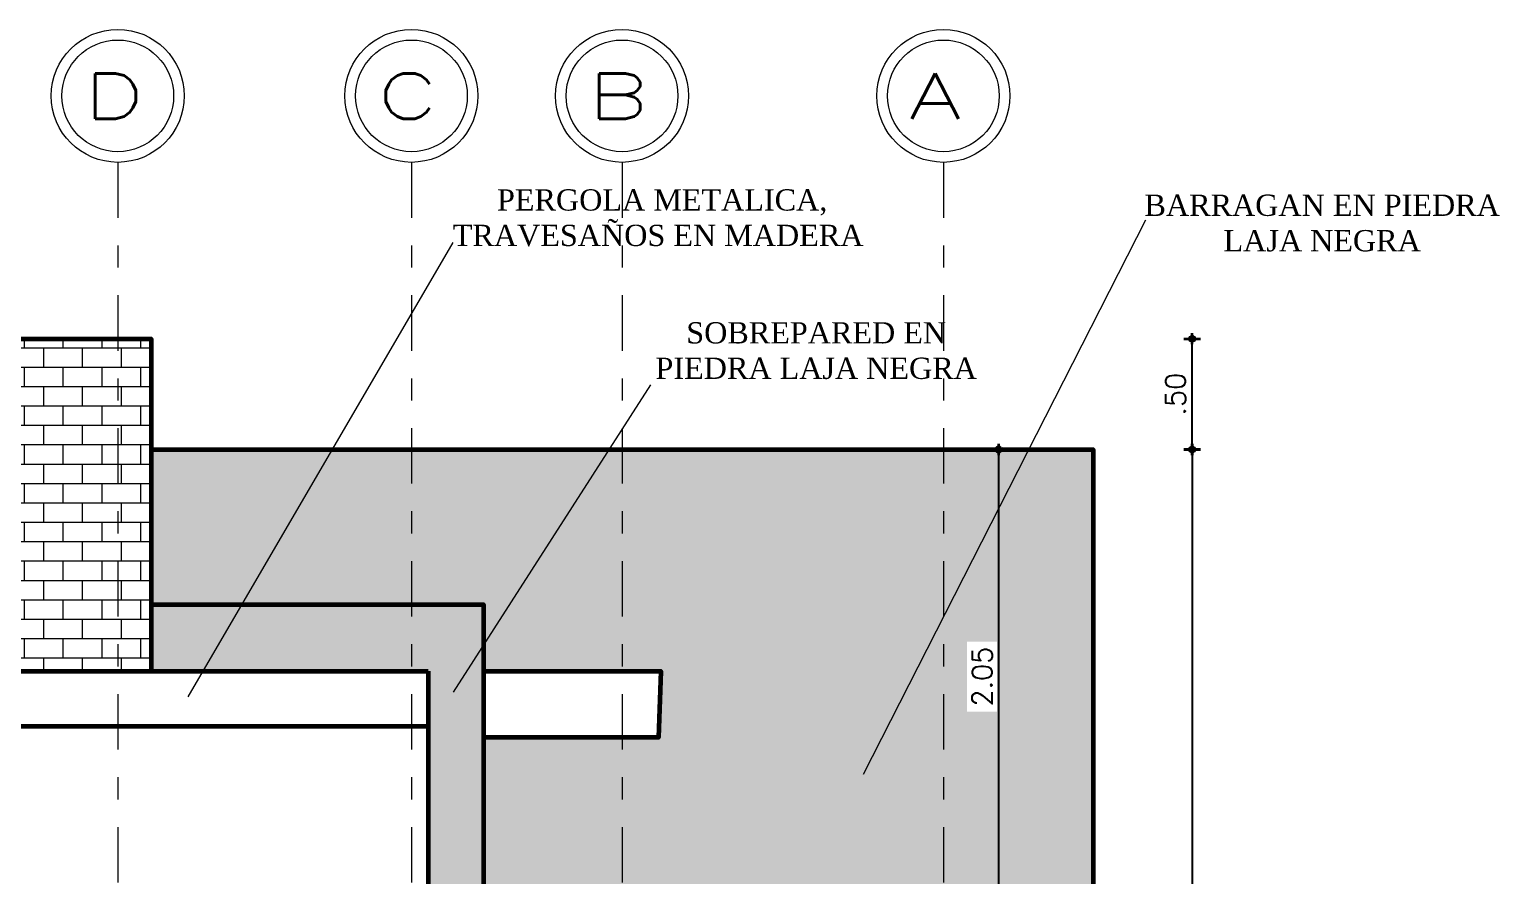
# Model space of a CAD drawing. Header units: metres. Extents: x -50 to 76, y -61 to 14.
# Drawn here: x -32.09 to -25.46, y -48.67 to -44.85 of the extents above; entities that cross this region are included whole.
import ezdxf

# ---------------------------------------------------------------- set-up
doc = ezdxf.new("R2010")
doc.units = ezdxf.units.M
doc.header["$MEASUREMENT"] = 0
doc.linetypes.add('CENTERX2', pattern=[4, 2.5, -0.5, 0.5, -0.5])
doc.linetypes.add('DASHDOT2', pattern=[0.5, 0.25, -0.125, 0, -0.125])
for name, color, linetype, lineweight in [('1 ACHURADO PLACAS', 45, 'Continuous', 15), ('1 CALCAS', 255, 'Continuous', 60), ('1 NIVELES', 145, 'Continuous', 18), ('_TXT1', 7, 'Continuous', 0), ('achurados', 251, 'Continuous', 0), ('COTAS', 251, 'Continuous', 35), ('EJES', 251, 'CENTERX2', 0), ('F-PLANO 3', 81, 'Continuous', 20)]:
    doc.layers.add(name, color=color, linetype=linetype, lineweight=lineweight)
doc.layers.add('TEXT', color=4, linetype='Continuous')
doc.styles.add('ARIAL', font='CENTURY.TTF')
doc.styles.add('cotas', font='romans.shx')
doc.styles.add('ROMANS', font='romans', dxfattribs={"width": 0.7})
doc.dimstyles.new('COT-50', dxfattribs={"dimscale": 0.5, "dimtxt": 0.18, "dimasz": 0.05, "dimexe": 0.08, "dimexo": 0.1, "dimgap": 0.06, "dimtad": 1, "dimzin": 4, "dimdsep": 46, "dimtxsty": 'cotas', "dimblk1": 'COTA', "dimblk2": 'COTA', "dimsah": 1, "dimcen": 0.09, "dimse1": 1, "dimse2": 1, "dimclrd": 256, "dimclre": 253, "dimclrt": 14, "dimadec": 0, "dimazin": 0, "dimtfac": 1, "dimtix": 1, "dimtmove": 0, "dimatfit": 3, "dimldrblk": 'COTA', "dimfxl": 1, "dimtfill": 1, "dimtfillclr": 256, "dimtolj": 1, "dimtzin": 12, "dimarcsym": 0})

# ---------------------------------------------------------------- blocks, each defined once
blk = doc.blocks.new('COTA')
for p, q in [((-1, 0), (1, 0)), ((0, 1.5), (0, -1.5))]:
    blk.add_line(p, q)
blk.add_circle((0, 0), 0.5)
blk = doc.blocks.new('*D831')
at = {"layer": 'COTAS', "lineweight": -2, "transparency": 16777216}
blk.add_line((-32.6906, -47.7219), (-32.6906, -46.2719), dxfattribs=at)
at = {"layer": 'Defpoints', "color": 0, "transparency": 16777216}
for p in [(-32.6906, -46.2469), (-31.5412, -46.2469), (-31.5412, -47.7469)]:
    blk.add_point(p, dxfattribs=at)
at = {"layer": 'COTAS', "lineweight": -2, "transparency": 16777216, "xscale": 0.025, "yscale": 0.025, "zscale": 0.025}
for p, rotation in [((-32.6906, -46.2469), 90), ((-32.6906, -47.7469), 270)]:
    blk.add_blockref('COTA', p, dxfattribs=dict(at, rotation=rotation))
at = {"layer": 'COTAS', "color": 14, "transparency": 16777216, "insert": (-32.7656, -46.9969), "char_height": 0.09, "attachment_point": 5, "rotation": 90, "style": 'cotas', "bg_fill": 3, "box_fill_scale": 1.25, "bg_fill_color": 256, "bg_fill_true_color": 13158600, "bg_fill_transparency": 0}
blk.add_mtext('\\A1;1.50', dxfattribs=at)
blk = doc.blocks.new('*D833')
at = {"layer": 'COTAS', "lineweight": -2, "transparency": 16777216}
blk.add_line((-26.8436, -46.7719), (-26.8436, -54.2219), dxfattribs=at)
at = {"layer": 'Defpoints', "color": 0, "transparency": 16777216}
for p in [(-27.2912, -46.7469), (-27.2912, -54.2469), (-26.8436, -54.2469)]:
    blk.add_point(p, dxfattribs=at)
at = {"layer": 'COTAS', "lineweight": -2, "transparency": 16777216, "xscale": 0.025, "yscale": 0.025, "zscale": 0.025}
for p, rotation in [((-26.8436, -46.7469), 90), ((-26.8436, -54.2469), 270)]:
    blk.add_blockref('COTA', p, dxfattribs=dict(at, rotation=rotation))
at = {"layer": 'COTAS', "color": 14, "transparency": 16777216, "insert": (-26.9186, -50.4969), "char_height": 0.09, "attachment_point": 5, "rotation": 90, "style": 'cotas', "bg_fill": 3, "box_fill_scale": 1.25, "bg_fill_color": 256, "bg_fill_true_color": 13158600, "bg_fill_transparency": 0}
blk.add_mtext('\\A1;7.50', dxfattribs=at)
blk = doc.blocks.new('*D835')
at = {"layer": 'COTAS', "lineweight": -2, "transparency": 16777216}
blk.add_line((-26.8436, -46.7219), (-26.8436, -46.2719), dxfattribs=at)
at = {"layer": 'Defpoints', "color": 0, "transparency": 16777216}
for p in [(-31.5412, -46.2469), (-26.8436, -46.2469), (-31.5412, -46.7469)]:
    blk.add_point(p, dxfattribs=at)
at = {"layer": 'COTAS', "lineweight": -2, "transparency": 16777216, "xscale": 0.025, "yscale": 0.025, "zscale": 0.025}
for p, rotation in [((-26.8436, -46.2469), 90), ((-26.8436, -46.7469), 270)]:
    blk.add_blockref('COTA', p, dxfattribs=dict(at, rotation=rotation))
at = {"layer": 'COTAS', "color": 14, "transparency": 16777216, "insert": (-26.9186, -46.4969), "char_height": 0.09, "attachment_point": 5, "rotation": 90, "style": 'cotas', "bg_fill": 3, "box_fill_scale": 1.25, "bg_fill_color": 256, "bg_fill_true_color": 13158600, "bg_fill_transparency": 0}
blk.add_mtext('\\A1;.50', dxfattribs=at)
blk = doc.blocks.new('*D836')
at = {"layer": 'COTAS', "lineweight": -2, "transparency": 16777216}
blk.add_line((-27.7166, -48.7719), (-27.7166, -46.7719), dxfattribs=at)
at = {"layer": 'Defpoints', "color": 0, "transparency": 16777216}
for p in [(-28.6412, -46.7469), (-27.7166, -46.7469), (-28.6412, -48.7969)]:
    blk.add_point(p, dxfattribs=at)
at = {"layer": 'COTAS', "lineweight": -2, "transparency": 16777216, "xscale": 0.025, "yscale": 0.025, "zscale": 0.025}
for p, rotation in [((-27.7166, -46.7469), 90), ((-27.7166, -48.7969), 270)]:
    blk.add_blockref('COTA', p, dxfattribs=dict(at, rotation=rotation))
at = {"layer": 'COTAS', "color": 14, "transparency": 16777216, "insert": (-27.7916, -47.7719), "char_height": 0.09, "attachment_point": 5, "rotation": 90, "style": 'cotas', "bg_fill": 3, "box_fill_scale": 1.25, "bg_fill_color": 256, "bg_fill_true_color": 13158600, "bg_fill_transparency": 0}
blk.add_mtext('\\A1;2.05', dxfattribs=at)

msp = doc.modelspace()

# ---------------------------------------------------------------- hatches: boundary and pattern name
at = {"layer": '1 ACHURADO PLACAS'}
h = msp.add_hatch(dxfattribs=at)
h.set_pattern_fill('BRICK', color=256, scale=0.35)
h.paths.add_polyline_path([(-36.0412, -46.2469), (-37.4412, -46.2469), (-37.4412, -47.7469), (-36.0412, -47.7469)])
h.paths.add_polyline_path([(-35.0912, -46.2469), (-36.0412, -46.2469), (-36.0412, -47.7469), (-35.8912, -47.7469), (-35.0912, -47.7469)])
h.paths.add_polyline_path([(-33.2162, -46.2469), (-35.0912, -46.2469), (-35.0912, -47.7469), (-33.2162, -47.7469)])
h.paths.add_polyline_path([(-32.4412, -46.2469), (-33.2162, -46.2469), (-33.2162, -47.7469), (-32.4412, -47.7469)])
h.paths.add_polyline_path([(-31.6912, -46.2469), (-32.4412, -46.2469), (-32.4412, -47.7469), (-31.6912, -47.7469)])
h.paths.add_polyline_path([(-31.5412, -46.2469), (-31.6912, -46.2469), (-31.6912, -47.7469), (-31.5412, -47.7469)])
h = msp.add_hatch(dxfattribs=at)
h.set_pattern_fill('AR-RSHKE', color=256, scale=0.008, angle=90)
h.paths.add_polyline_path([(-30.3662, -46.7469), (-31.5412, -46.7469), (-31.5412, -47.4469), (-30.3662, -47.4469)])
h.paths.add_polyline_path([(-29.4162, -46.7469), (-30.3662, -46.7469), (-30.3662, -47.4469), (-30.0412, -47.4469), (-30.0412, -47.7469), (-29.4162, -47.7469)])
h.paths.add_polyline_path([(-27.9662, -46.7469), (-29.4162, -46.7469), (-29.4162, -47.7469), (-29.2412, -47.7469), (-29.2512, -48.0469), (-29.4162, -48.0469), (-29.4162, -48.7969), (-28.6412, -48.7969), (-28.6412, -54.2469), (-27.9662, -54.2469)])
h.paths.add_polyline_path([(-29.4162, -48.0469), (-30.0412, -48.0469), (-30.0412, -48.7969), (-29.4162, -48.7969)])
h.paths.add_polyline_path([(-27.2912, -46.7469), (-27.9662, -46.7469), (-27.9662, -54.2469), (-27.2912, -54.2469)])
h.paths.add_polyline_path([(-33.2162, -54.0469), (-35.0912, -54.0469), (-35.0912, -54.7569), (-33.2162, -54.7569)])
h.paths.add_polyline_path([(-32.4412, -54.0469), (-33.2162, -54.0469), (-33.2162, -54.7569), (-32.4412, -54.7569)])
h.paths.add_polyline_path([(-31.6912, -54.0469), (-32.4412, -54.0469), (-32.4412, -54.7569), (-31.6912, -54.7569)])
h.paths.add_polyline_path([(-31.0412, -54.0469), (-31.5412, -54.0469), (-31.5412, -54.0469), (-31.6912, -54.0469), (-31.6912, -54.7569), (-31.0412, -54.7569)])
h.paths.add_polyline_path([(-35.0912, -54.0469), (-36.0412, -54.0469), (-36.0412, -54.7569), (-35.0912, -54.7569)])
h.paths.add_polyline_path([(-36.0412, -54.0469), (-37.4662, -54.0469), (-37.4662, -54.7569), (-36.0412, -54.7569)])
h.paths.add_polyline_path([(-37.4662, -54.0469), (-40.1162, -54.0469), (-40.1162, -54.7569), (-37.4662, -54.7569)])
h.paths.add_polyline_path([(-40.1162, -54.0469), (-40.6437, -54.0469), (-40.6437, -54.7569), (-40.1162, -54.7569)])
h.paths.add_polyline_path([(-40.6437, -54.0469), (-40.7912, -54.0469), (-40.7912, -54.7569), (-40.6437, -54.7569)])
h.paths.add_polyline_path([(-30.3662, -54.0469), (-31.0412, -54.0469), (-31.0412, -54.2469), (-30.3662, -54.2469)])
h.paths.add_polyline_path([(-29.7912, -54.0469), (-30.3662, -54.0469), (-30.3662, -54.2469), (-30.2912, -54.2469), (-30.2912, -54.3469), (-30.3662, -54.3469), (-30.3662, -54.4169), (-29.7912, -54.4169)])
h.paths.add_polyline_path([(-30.0452, -54.2615), (-30.0452, -54.0322), (-30.1802, -54.0322), (-30.1802, -54.2615)], flags=9)
h.paths.add_polyline_path([(-30.0452, -54.0815), (-30.0452, -53.8522), (-30.1802, -53.8522), (-30.1802, -54.0815)], flags=9)
h = msp.add_hatch(dxfattribs=at)
h.set_pattern_fill('AR-RSHKE', color=256, scale=0.007, angle=90)
h.paths.add_polyline_path([(-30.3662, -47.4469), (-31.5412, -47.4469), (-31.5412, -47.7469), (-30.3662, -47.7469)])
h.paths.add_polyline_path([(-30.0412, -47.4469), (-30.3662, -47.4469), (-30.3662, -47.7469), (-30.2912, -47.7469), (-30.2912, -47.9969), (-30.2912, -50.3438), (-30.0412, -50.2764)])
h.paths.add_polyline_path([(-30.0412, -50.2764), (-30.2912, -50.3438), (-30.2912, -50.9969), (-30.2912, -51.2969), (-30.2912, -51.7426), (-30.0412, -51.7426)])

# ---------------------------------------------------------------- linework, layer by layer
at = {"layer": '1 CALCAS'}
for p, q in [((-35.8912, -47.7469), (-30.2912, -47.7469)), ((-30.2912, -47.7469), (-30.2912, -47.9969)), ((-30.2912, -47.9969), (-35.8912, -47.9969)), ((-30.2912, -47.9969), (-30.2912, -50.9969))]:
    msp.add_line(p, q, dxfattribs=at)
for points in [[(-37.4412, -47.7469), (-37.4412, -46.2469), (-31.5412, -46.2469), (-31.5412, -47.7469)], [(-31.5412, -46.7469), (-27.2912, -46.7469), (-27.2912, -54.2469)], [(-31.5412, -47.4469), (-30.0412, -47.4469), (-30.0412, -51.7426), (-30.2912, -51.7426)], [(-30.0412, -47.7469), (-29.2412, -47.7469), (-29.2512, -48.0469), (-30.0412, -48.0469)]]:
    msp.add_lwpolyline(points, dxfattribs=at)
at = {"layer": 'achurados', "color": 251, "linetype": 'ByBlock'}
for centre in [(-31.6912, -45.1507), (-30.3662, -45.1507), (-29.4162, -45.1507), (-27.9662, -45.1507)]:
    msp.add_circle(centre, 0.3, dxfattribs=at)
at = {"layer": 'EJES', "linetype": 'DASHDOT2'}
for p, q in [((-31.6912, -45.4507), (-31.6912, -55.6003)), ((-30.3662, -45.4507), (-30.3662, -55.6003)), ((-29.4162, -45.4507), (-29.4162, -55.6003)), ((-27.9662, -45.4507), (-27.9662, -55.6003))]:
    msp.add_line(p, q, dxfattribs=at)
at = {"layer": 'F-PLANO 3', "color": 1, "linetype": 'ByBlock'}
for centre in [(-31.6912, -45.1507), (-30.3662, -45.1507), (-29.4162, -45.1507), (-27.9662, -45.1507)]:
    msp.add_circle(centre, 0.252, dxfattribs=at)

# ---------------------------------------------------------------- texts
at = {"layer": '_TXT1', "style": 'ROMANS', "width": 1.5}
for s, p in [('D', (-31.8462, -45.2536)), ('C', (-30.5212, -45.2536)), ('B', (-29.5712, -45.2536)), ('A', (-28.1212, -45.2536))]:
    msp.add_text(s, height=0.2042, dxfattribs=at).set_placement(p)
at = {"layer": 'TEXT', "char_height": 0.096, "attachment_point": 2, "style": 'ARIAL'}
for s, insert, width in [(' PERGOLA METALICA,\\PTRAVESAÑOS EN MADERA', (-29.2532, -45.5723), 2.052076), ('BARRAGAN EN PIEDRA LAJA NEGRA', (-26.2573, -45.5963), 1.681384)]:
    msp.add_mtext(s, dxfattribs=dict(at, insert=insert, width=width))

# ---------------------------------------------------------------- next in the draw order: dimensions: what is measured, and where the dimension line sits
at = {"layer": 'COTAS'}
for base, p1, p2, picture, middle in [((-32.6906, -46.2469), (-31.5412, -47.7469), (-31.5412, -46.2469), '*D831', (-32.7656, -46.9969)), ((-26.8436, -54.2469), (-27.2912, -46.7469), (-27.2912, -54.2469), '*D833', (-26.9186, -50.4969))]:
    dim = msp.add_linear_dim(base=base, p1=p1, p2=p2, angle=90, dimstyle='COT-50', dxfattribs=at)
    dim.commit()
    dim.dimension.update_dxf_attribs({"geometry": picture, "text_midpoint": middle})

# ---------------------------------------------------------------- next in the draw order: dimensions: what is measured, and where the dimension line sits
dim = msp.add_linear_dim(base=(-26.8436, -46.2469), p1=(-31.5412, -46.7469), p2=(-31.5412, -46.2469), angle=90, dimstyle='COT-50', dxfattribs=at)
dim.commit()
dim.dimension.update_dxf_attribs({"geometry": '*D835', "text_midpoint": (-26.9186, -46.4969)})

# ---------------------------------------------------------------- next in the draw order: linework, layer by layer
at = {"layer": '1 NIVELES'}
for p, q in [((-30.1799, -45.8123), (-31.3753, -47.8636)), ((-29.2875, -46.4555), (-30.1785, -47.8418))]:
    msp.add_line(p, q, dxfattribs=at)

# ---------------------------------------------------------------- next in the draw order: texts
at = {"layer": 'TEXT', "insert": (-28.5401, -46.1721), "char_height": 0.096, "width": 1.681384, "attachment_point": 2, "style": 'ARIAL'}
msp.add_mtext('SOBREPARED EN PIEDRA LAJA NEGRA', dxfattribs=at)

# ---------------------------------------------------------------- next in the draw order: dimensions: what is measured, and where the dimension line sits
at = {"layer": 'COTAS'}
dim = msp.add_linear_dim(base=(-27.7166, -46.7469), p1=(-28.6412, -48.7969), p2=(-28.6412, -46.7469), angle=90, dimstyle='COT-50', dxfattribs=at)
dim.commit()
dim.dimension.update_dxf_attribs({"geometry": '*D836', "text_midpoint": (-27.7916, -47.7719)})

# ---------------------------------------------------------------- next in the draw order: linework, layer by layer
at = {"layer": '1 NIVELES'}
msp.add_line((-27.0545, -45.7116), (-28.3289, -48.2137), dxfattribs=at)

doc.saveas('drawing.dxf')
